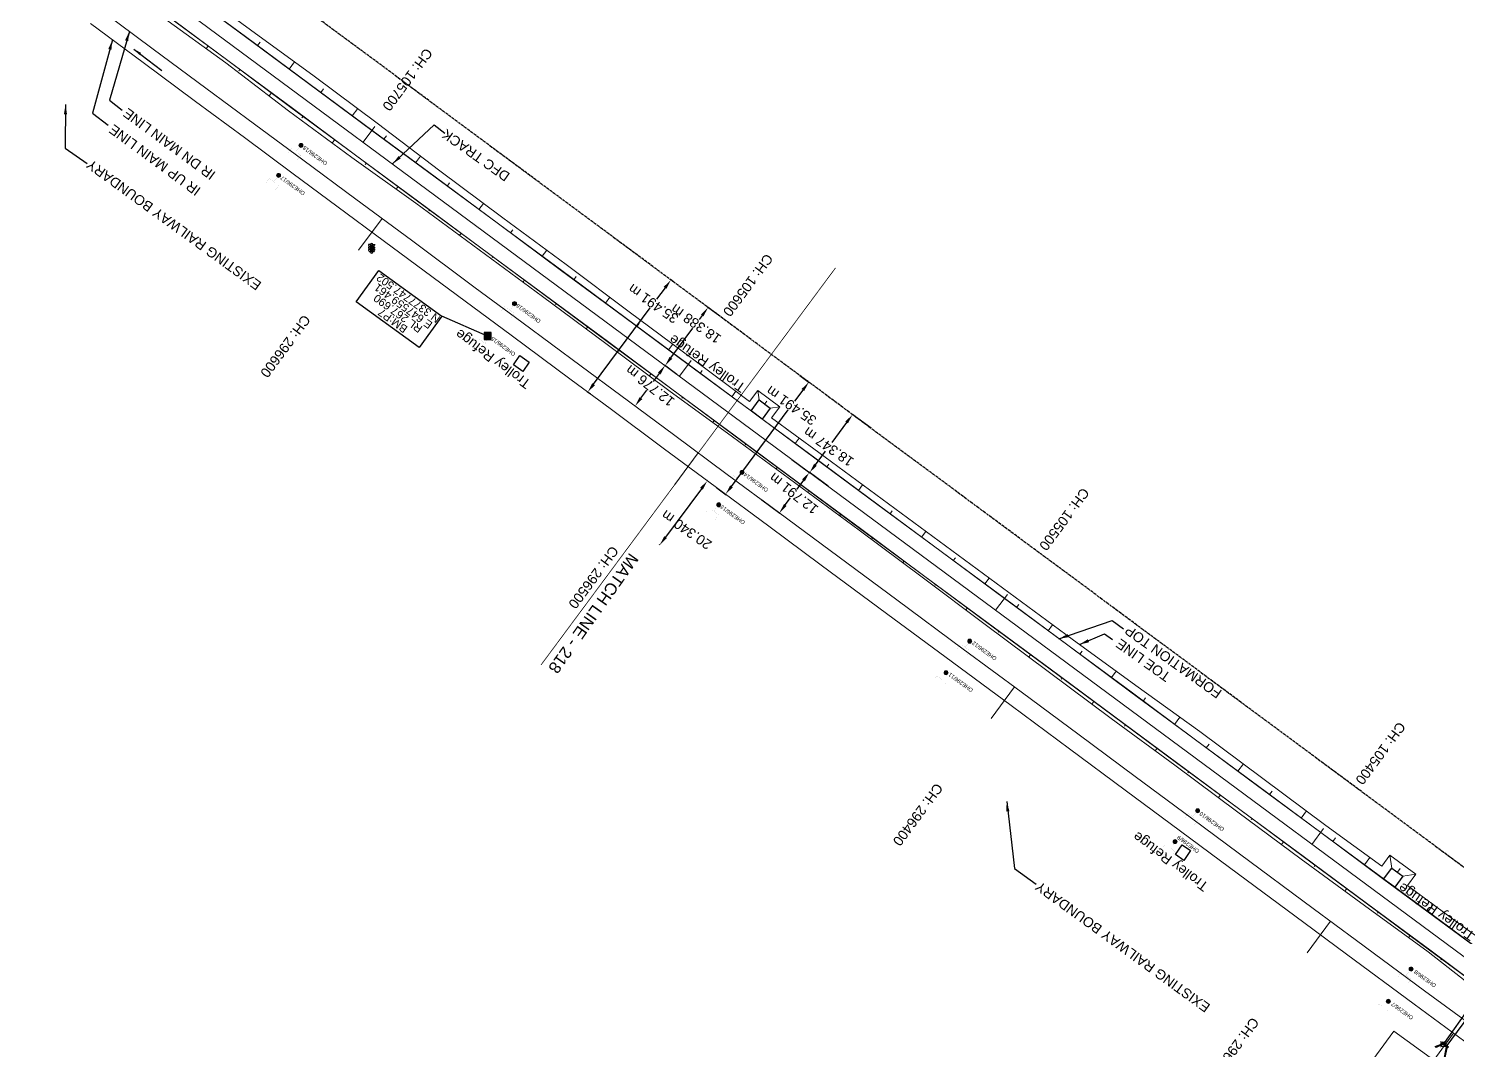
# Model space of a CAD drawing. Header units: metres. Extents: x 644418 to 1306172, y 3366650 to 6747308.
# Drawn here: x 647442.8 to 647805.7, y 3377566.2 to 3377825.7 of the extents above; entities that cross this region are included whole.
import ezdxf
from ezdxf.enums import TextEntityAlignment as Align

# ---------------------------------------------------------------- set-up
doc = ezdxf.new("R2010")
doc.units = ezdxf.units.M
doc.header["$MEASUREMENT"] = 0
doc.linetypes.add('CENTER', pattern=[2, 1.25, -0.25, 0.25, -0.25])
doc.linetypes.add('PHANTOM2', pattern=[1.25, 0.625, -0.125, 0.125, -0.125, 0.125, -0.125])
doc.layers.get('Defpoints').update_dxf_attribs({"lineweight": 0})
for name, color, linetype in [('Bench_Mark', 7, 'Continuous'), ('BRIDGE_PARAPET', 7, 'Continuous'), ('DFCC Boundary', 6, 'CENTER'), ('Dimension', 10, 'Continuous'), ('MATCH LINE', 7, 'Continuous'), ('PROPOSED DFCC FORMATION LINE', 187, 'Continuous'), ('PROPOSED FORMATION LINE - PLAN', 187, 'Continuous'), ('RETAINING_WALL', 142, 'Continuous'), ('SFL_SOFFIT_LVL', 251, 'Continuous'), ('SIGN_BOARD', 251, 'Continuous'), ('STYLEREMARK', 251, 'Continuous'), ('TBM_PILLAR', 251, 'Continuous'), ('TOPO_TEXT', 251, 'Continuous'), ('Trolley Refuse', 10, 'Continuous'), ('TROLLEY_STAND', 7, 'Continuous')]:
    doc.layers.add(name, color=color, linetype=linetype)
for name, color, linetype, lineweight in [('BOUNDARY DIMENTION', 10, 'Continuous', 0), ('BRIDGE DETAILS PLAN', 7, 'Continuous', 0), ('Existing Chainage', 7, 'Continuous', 0), ('Existing IR Track', 143, 'Continuous', 0), ('Existing Railway Boundary', 7, 'CENTER', 0), ('flow direction', 7, 'Continuous', 0), ('OHE MAST', 8, 'Continuous', 0), ('OHE MAST TEXT', 8, 'Continuous', 0), ('Proposed Chainage', 10, 'Continuous', 0), ('PROPOSED DFC TRACK', 1, 'Continuous', 0), ('PROPOSED DFCC TOE LINE', 239, 'Continuous', 0), ('PROPOSED DFCC TOE SLOPES', 239, 'Continuous', 0), ('PROPOSED DFCC TRACK', 1, 'Continuous', 0)]:
    doc.layers.add(name, color=color, linetype=linetype, lineweight=lineweight)
doc.styles.get("Standard").update_dxf_attribs({"font": 'arial.ttf'})
doc.styles.add('Style-Arial', font='arial.ttf')
doc.dimstyles.new('DIM', dxfattribs={"dimtxt": 2.5, "dimasz": 2.5, "dimexe": 0.18, "dimexo": 0.0625, "dimgap": 0.09, "dimtad": 0, "dimtih": 1, "dimtoh": 1, "dimdec": 3, "dimzin": 0, "dimdsep": 46, "dimtxsty": 'Standard', "dimcen": 0.09, "dimadec": 0, "dimazin": 0, "dimtfac": 1, "dimtdec": 3, "dimtofl": 0, "dimtmove": 0, "dimatfit": 3, "dimfxl": 1, "dimtolj": 1, "dimtzin": 0, "dimarcsym": 0})
doc.dimstyles.new('ISO-25', dxfattribs={"dimtxt": 2.5, "dimasz": 2.5, "dimexe": 1.25, "dimexo": 0.625, "dimtad": 1, "dimtxsty": 'Standard', "dimcen": 2.5, "dimadec": 0, "dimazin": 0, "dimtfac": 1, "dimtmove": 0, "dimatfit": 3, "dimfxl": 1, "dimarcsym": 0})

# ---------------------------------------------------------------- blocks, each defined once
blk = doc.blocks.new('TBM')
at = {"const_width": 0.042}
blk.add_lwpolyline([(0.84, -0.84), (-0.84, -0.84), (-0.84, 0.84), (0.84, 0.84)], close=True, dxfattribs=at)
blk.add_lwpolyline([(0.5, -0.5), (-0.5, -0.5), (-0.5, 0.5), (0.5, 0.5)], close=True)
blk = doc.blocks.new('SIG')
for color, points in [(1, [(-0.22, 0.42, 0.180295), (-0.01, 0.33, -0.00255), (0.01, 0.33, -0.00255), (0.02, 0.33, 0.180295), (0.23, 0.42, -0.002654), (0.25, 0.44, 0.184495), (0.33, 0.65, 1.000001), (-0.32, 0.65, 0.184495), (-0.24, 0.44, -0.002654)]), (2, [(0.23, -0.23, -0.002654), (0.25, -0.21, 0.184495), (0.33, 0.01, 1.000001), (-0.32, 0.01, 0.184495), (-0.24, -0.21, -0.002654), (-0.22, -0.23, 0.180295), (-0.01, -0.32, -0.00255), (0.01, -0.32, -0.00255), (0.02, -0.32, 0.180295)]), (3, [(0.23, -0.88, -0.002654), (0.25, -0.86, 0.184495), (0.33, -0.64, 1.000001), (-0.32, -0.64, 0.184495), (-0.24, -0.86, -0.002654), (-0.22, -0.88, 0.395599)])]:
    blk.add_hatch(color=color).paths.add_polyline_path(points)
for p, q in [((-0.31, 0.98), (-0.32, -0.9)), ((0.33, -0.9), (0.32, 0.98))]:
    blk.add_line(p, q)
for points in [[(-0.31, 0.98), (-0.81, 0.98, 0.198758), (-0.42, 0.41, 0.003814), (-0.31, 0.39, 0.003814)], [(-0.31, 0.33), (-0.81, 0.33, 0.198758), (-0.42, -0.23, 0.003727), (-0.32, -0.26, 0.003727)], [(0.32, 0.98), (0.82, 0.98, -0.198758), (0.44, 0.41, -0.003814), (0.32, 0.39, -0.003814)], [(0.32, 0.33), (0.82, 0.33, -0.198758), (0.44, -0.23, -0.003727), (0.33, -0.26, -0.003727)], [(-0.32, -0.32), (-0.81, -0.32, 0.198758), (-0.42, -0.88, 0.003639), (-0.32, -0.9)], [(0.33, -0.32), (0.82, -0.32, -0.198758), (0.44, -0.88, -0.003639), (0.33, -0.9)]]:
    blk.add_lwpolyline(points, format="xyb")
for centre, radius, start, end in [((0.01, 0.91), 0.324, 12.4049, 167.5951), ((0.01, 0.81), 0.357, 27.7578, 152.2422), ((0.01, -0.9), 0.324, 181.4572, 358.5428)]:
    blk.add_arc(centre, radius, start, end)
blk = doc.blocks.new('BM')
blk.add_hatch(color=256).paths.add_polyline_path([(-0.88, 0.88), (-0.88, -0.88), (0.88, -0.88), (0.88, 0.88)])
for p, q in [((0.88, 0.88), (-0.88, 0.88)), ((-0.88, 0.88), (-0.88, -0.88)), ((0.88, -0.88), (0.88, 0.88)), ((-0.88, -0.88), (0.88, -0.88))]:
    blk.add_line(p, q)
blk = doc.blocks.new('OHE MAST')
h = blk.add_hatch(color=256)
edge = h.paths.add_edge_path()
edge.add_arc((0, 0), 0.514, 0, 360)
at = {"const_width": 0.01, "flags": 128}
for points in [[(1.5, 3.5), (1.5, 2), (-1.5, 2), (-1.5, 3.5)], [(0, 2), (0, 0)]]:
    blk.add_lwpolyline(points, dxfattribs=at)
blk.add_circle((0, 0), 0.514)
blk = doc.blocks.new('*D1518')
at = {"layer": 'Defpoints', "color": 0, "transparency": 16777216}
for p in [(647636.72, 3377716.2), (647629.12, 3377705.91), (647633.64, 3377702.57)]:
    blk.add_point(p, dxfattribs=at)
at = {"layer": 'Dimension', "color": 0, "lineweight": -2, "transparency": 16777216}
for p, q in [((647636.77, 3377716.16), (647641.39, 3377712.75)), ((647639.76, 3377710.85), (647638.1, 3377708.6)), ((647629.17, 3377705.87), (647633.78, 3377702.46)), ((647635.13, 3377704.58), (647636.47, 3377706.4))]:
    blk.add_line(p, q, dxfattribs=at)
at = {"layer": 'Dimension', "color": 0, "transparency": 16777216}
for points in [[(647639.42, 3377711.09), (647640.09, 3377710.6), (647641.24, 3377712.86)], [(647634.79, 3377704.83), (647635.46, 3377704.33), (647633.64, 3377702.57)]]:
    blk.add_solid(points, dxfattribs=at)
at = {"layer": 'Dimension', "color": 0, "lineweight": 0, "transparency": 16777216, "insert": (647637.29, 3377707.5), "char_height": 2.5, "attachment_point": 5, "rotation": 142}
blk.add_mtext('\\A1;12.791 m', dxfattribs=at)
blk = doc.blocks.new('*D1519')
at = {"layer": 'Defpoints', "color": 0, "transparency": 16777216}
for p in [(647604.57, 3377740), (647596.96, 3377729.73), (647596.96, 3377729.73)]:
    blk.add_point(p, dxfattribs=at)
at = {"layer": 'Dimension', "color": 0, "lineweight": -2, "transparency": 16777216}
for p, q in [((647603.08, 3377737.99), (647601.58, 3377735.96)), ((647604.52, 3377740.03), (647604.42, 3377740.1)), ((647598.45, 3377731.74), (647599.95, 3377733.77)), ((647596.91, 3377729.77), (647596.81, 3377729.84))]:
    blk.add_line(p, q, dxfattribs=at)
at = {"layer": 'Dimension', "color": 0, "transparency": 16777216}
for points in [[(647602.74, 3377738.23), (647603.41, 3377737.74), (647604.57, 3377740)], [(647598.11, 3377731.99), (647598.78, 3377731.49), (647596.96, 3377729.73)]]:
    blk.add_solid(points, dxfattribs=at)
at = {"layer": 'Dimension', "color": 0, "lineweight": 0, "transparency": 16777216, "insert": (647600.76, 3377734.86), "char_height": 2.5, "attachment_point": 5, "rotation": 142}
blk.add_mtext('\\A1;12.776 m', dxfattribs=at)
blk = doc.blocks.new('*D1567')
at = {"layer": 'BOUNDARY DIMENTION', "color": 0, "lineweight": -2, "transparency": 16777216}
for p, q in [((647656.92, 3377724.07), (647652.07, 3377727.66)), ((647650.72, 3377725.54), (647646.96, 3377720.45)), ((647642.79, 3377714.81), (647645.33, 3377718.25)), ((647646.02, 3377709.32), (647641.16, 3377712.91))]:
    blk.add_line(p, q, dxfattribs=at)
at = {"layer": 'BOUNDARY DIMENTION', "color": 0, "transparency": 16777216}
for points in [[(647650.39, 3377725.79), (647651.06, 3377725.3), (647652.21, 3377727.55)], [(647642.46, 3377715.06), (647643.13, 3377714.56), (647641.3, 3377712.8)]]:
    blk.add_solid(points, dxfattribs=at)
at = {"layer": 'Defpoints', "color": 0, "transparency": 16777216}
for p in [(647652.21, 3377727.55), (647656.97, 3377724.03), (647646.07, 3377709.28)]:
    blk.add_point(p, dxfattribs=at)
at = {"layer": 'BOUNDARY DIMENTION', "color": 0, "transparency": 16777216, "insert": (647646.14, 3377719.35), "char_height": 2.5, "attachment_point": 5, "rotation": 145}
blk.add_mtext('\\A1;18.347 m', dxfattribs=at)
blk = doc.blocks.new('*D1601')
at = {"layer": 'Defpoints', "color": 0, "linetype": 'ByBlock', "ltscale": 0.5, "transparency": 16777216}
for p in [(647615.32, 3377710.73), (647603.21, 3377694.39), (647603.21, 3377694.39)]:
    blk.add_point(p, dxfattribs=at)
at = {"layer": 'Existing Railway Boundary', "color": 0, "linetype": 'ByBlock', "lineweight": -2, "ltscale": 0.5, "transparency": 16777216}
for p, q in [((647613.83, 3377708.72), (647604.69, 3377696.4)), ((647615.27, 3377710.77), (647615.17, 3377710.84)), ((647603.16, 3377694.43), (647603.06, 3377694.5))]:
    blk.add_line(p, q, dxfattribs=at)
at = {"layer": 'Existing Railway Boundary', "color": 0, "linetype": 'ByBlock', "ltscale": 0.5, "transparency": 16777216}
for points in [[(647613.5, 3377708.97), (647614.17, 3377708.48), (647615.32, 3377710.73)], [(647604.36, 3377696.65), (647605.03, 3377696.15), (647603.21, 3377694.39)]]:
    blk.add_solid(points, dxfattribs=at)
at = {"layer": 'Existing Railway Boundary', "color": 0, "linetype": 'ByBlock', "ltscale": 0.5, "transparency": 16777216, "insert": (647610.04, 3377698.27), "char_height": 2.5, "attachment_point": 5, "rotation": 145}
blk.add_mtext('\\A1;20.340 m', dxfattribs=at)
blk = doc.blocks.new('*D1792')
at = {"layer": 'BOUNDARY DIMENTION', "color": 0, "lineweight": -2, "transparency": 16777216}
for p, q in [((647614.01, 3377752.76), (647613.23, 3377751.7)), ((647618.5, 3377752.56), (647615.35, 3377754.88)), ((647606.06, 3377741.99), (647611.6, 3377749.5)), ((647607.58, 3377737.77), (647604.43, 3377740.09))]:
    blk.add_line(p, q, dxfattribs=at)
at = {"layer": 'BOUNDARY DIMENTION', "color": 0, "transparency": 16777216}
for points in [[(647613.68, 3377753.01), (647614.35, 3377752.52), (647615.5, 3377754.78)], [(647605.73, 3377742.24), (647606.4, 3377741.74), (647604.58, 3377739.98)]]:
    blk.add_solid(points, dxfattribs=at)
at = {"layer": 'Defpoints', "color": 0, "transparency": 16777216}
for p in [(647615.5, 3377754.78), (647618.55, 3377752.53), (647607.63, 3377737.73)]:
    blk.add_point(p, dxfattribs=at)
at = {"layer": 'BOUNDARY DIMENTION', "color": 0, "transparency": 16777216, "insert": (647612.42, 3377750.6), "char_height": 2.5, "attachment_point": 5, "rotation": 145}
blk.add_mtext('\\A1;18.388 m', dxfattribs=at)
blk = doc.blocks.new('*D1923')
at = {"layer": 'Defpoints', "color": 0, "linetype": 'Continuous', "ltscale": 0.5, "transparency": 16777216}
for p in [(647638.8, 3377737.51), (647641.09, 3377735.81), (647617.66, 3377709)]:
    blk.add_point(p, dxfattribs=at)
at = {"layer": 'DFCC Boundary', "color": 0, "linetype": 'Continuous', "lineweight": -2, "ltscale": 0.5, "transparency": 16777216}
for p, q in [((647638.85, 3377737.47), (647641.23, 3377735.7)), ((647639.6, 3377733.8), (647637.49, 3377730.95)), ((647621.44, 3377709.3), (647635.86, 3377728.75)), ((647617.71, 3377708.96), (647620.1, 3377707.19))]:
    blk.add_line(p, q, dxfattribs=at)
at = {"layer": 'DFCC Boundary', "color": 0, "linetype": 'Continuous', "ltscale": 0.5, "transparency": 16777216}
for points in [[(647639.27, 3377734.05), (647639.94, 3377733.55), (647641.09, 3377735.81)], [(647621.11, 3377709.55), (647621.78, 3377709.06), (647619.95, 3377707.3)]]:
    blk.add_solid(points, dxfattribs=at)
at = {"layer": 'DFCC Boundary', "color": 0, "linetype": 'Continuous', "ltscale": 0.5, "transparency": 16777216, "insert": (647636.67, 3377729.85), "char_height": 2.5, "attachment_point": 5, "rotation": 145}
blk.add_mtext('\\A1;35.491 m', dxfattribs=at)
blk = doc.blocks.new('*D1924')
at = {"layer": 'Defpoints', "color": 0, "linetype": 'Continuous', "ltscale": 0.5, "transparency": 16777216}
for p in [(647606.06, 3377761.78), (647606.78, 3377761.25), (647585.65, 3377732.73)]:
    blk.add_point(p, dxfattribs=at)
at = {"layer": 'DFCC Boundary', "color": 0, "linetype": 'Continuous', "lineweight": -2, "ltscale": 0.5, "transparency": 16777216}
for p, q in [((647604.57, 3377759.77), (647602.41, 3377756.85)), ((647606.73, 3377761.28), (647605.92, 3377761.89)), ((647586.42, 3377735.27), (647600.78, 3377754.65)), ((647585.6, 3377732.77), (647584.79, 3377733.37))]:
    blk.add_line(p, q, dxfattribs=at)
at = {"layer": 'DFCC Boundary', "color": 0, "linetype": 'Continuous', "ltscale": 0.5, "transparency": 16777216}
for points in [[(647604.24, 3377760.02), (647604.91, 3377759.52), (647606.06, 3377761.78)], [(647586.08, 3377735.52), (647586.75, 3377735.03), (647584.93, 3377733.27)]]:
    blk.add_solid(points, dxfattribs=at)
at = {"layer": 'DFCC Boundary', "color": 0, "linetype": 'Continuous', "ltscale": 0.5, "transparency": 16777216, "insert": (647601.59, 3377755.75), "char_height": 2.5, "attachment_point": 5, "rotation": 145}
blk.add_mtext('\\A1;35.491 m', dxfattribs=at)

msp = doc.modelspace()

# ---------------------------------------------------------------- linework, layer by layer
at = {"layer": 'BRIDGE DETAILS PLAN', "color": 7, "linetype": 'Continuous', "lineweight": 0, "flags": 128}
msp.add_lwpolyline([(647804.961, 3377570.3171), (647799.9223, 3377563.4399), (647789.7993, 3377570.8566), (647755.7365, 3377524.3648)], dxfattribs=at)
at = {"layer": 'BRIDGE_PARAPET', "linetype": 'Continuous'}
msp.add_polyline3d([(647803.461, 3377566.6, 268.016), (647801.993, 3377567.768, 268.029), (647802.178, 3377568.055, 268.025), (647803.646, 3377566.887, 268.025)], close=True, dxfattribs=at)
at = {"layer": 'DFCC Boundary', "ltscale": 0.5, "flags": 128}
msp.add_lwpolyline([(655695.597, 3371812.1897), (655640.8822, 3371912.823), (655580.0449, 3371996.7158), (655509.7792, 3372062.0857), (655426.9534, 3372113.9756), (655342.6069, 3372167.9462), (655257.8854, 3372221.2222), (655173.2688, 3372275.363), (655087.3459, 3372327.2788), (655002.8598, 3372380.6107), (654914.5097, 3372429.9473), (654741.1355, 3372529.4419), (654650.033, 3372576.4159), (654568.6995, 3372626.155), (654571.9877, 3372630.6369), (654391.4686, 3372756.327), (654377.1337, 3372736.8494), (654004.4289, 3373016.6995), (654007.7887, 3373020.6424), (653690.5739, 3373253.6486), (653690.5425, 3373253.6059), (653433.8132, 3373453.1485), (653440.7668, 3373462.5592), (653208.8394, 3373636.5534), (653216.1698, 3373646.5105), (653142.1983, 3373700.8896), (653053.6963, 3373771.1122), (652994.4341, 3373810.5255), (652929.3691, 3373859.5713), (652860.9168, 3373902.1103), (652749.6028, 3373984.4705), (652631.2396, 3374070.7175), (652636.2281, 3374078.1704), (652537.912, 3374145.7283), (652392.904, 3374241.2711), (652388.7719, 3374235.6812), (652308.569, 3374304.8076), (652315.9256, 3374314.7669), (652103.9815, 3374448.7876), (652083.1937, 3374464.1943), (652072.7494, 3374471.9329), (652052.3219, 3374487.0684), (652038.1897, 3374497.5387), (652024.0173, 3374508.0388), (652009.8347, 3374518.5254), (651995.6683, 3374529), (651981.7515, 3374539.2836), (651967.8828, 3374549.5317), (651954.6903, 3374559.2866), (651941.4997, 3374569.04), (651923.9377, 3374582.0168), (651906.3215, 3374595.0337), (651892.0868, 3374605.5547), (651877.7985, 3374616.1153), (651861.6288, 3374628.0564), (651845.5071, 3374639.9619), (651829.5757, 3374651.7544), (651824.7911, 3374655.296), (651813.6747, 3374663.5244), (651797.4592, 3374675.4968), (651792.6217, 3374679.0685), (651809.3453, 3374701.6999), (651798.0335, 3374710.0518), (651782.3495, 3374721.6444), (651766.6655, 3374733.2369), (651750.5163, 3374745.1875), (651734.3118, 3374757.179), (651717.3274, 3374769.6994), (651700.4625, 3374782.1317), (651684.6001, 3374793.8578), (651668.5938, 3374805.6902), (651652.6806, 3374817.4203), (651636.8173, 3374829.1137), (651620.9269, 3374840.8662), (651604.9647, 3374852.6718), (651588.7459, 3374864.6312), (651572.5882, 3374876.5455), (651556.6943, 3374888.2868), (651540.8409, 3374899.9983), (651524.5553, 3374912.0488), (651508.2568, 3374924.109), (651492.7938, 3374935.5157), (651477.3997, 3374946.8715), (651461.3291, 3374958.7436), (651445.2311, 3374970.6359), (651429.3555, 3374982.3615), (651413.4375, 3374994.1184), (651396.6322, 3375006.522), (651379.7761, 3375018.963), (651363.6644, 3375030.8565), (651352.7728, 3375038.8965), (651331.6522, 3375054.4784), (651315.7738, 3375066.1947), (651299.7306, 3375078.0412), (651283.6239, 3375089.9346), (651273.9044, 3375097.1057), (651264.2377, 3375104.2378), (651243.4187, 3375119.6324), (651222.5077, 3375135.095), (651201.5462, 3375150.5784), (651180.4926, 3375166.1298), (651161.7365, 3375179.9701), (651143.0969, 3375193.7244), (651126.6442, 3375205.9373), (651110.0563, 3375218.2505), (651088.7204, 3375233.9244), (651067.5473, 3375249.4788), (651049.4448, 3375262.8672), (651031.0656, 3375276.4601), (651013.3004, 3375289.5618), (650995.6557, 3375302.5748), (650975.556, 3375317.4171), (650955.4878, 3375332.2363), (650948.8014, 3375337.1771), (650951.4372, 3375340.7501), (650937.0874, 3375351.3535), (650916.0918, 3375366.8677), (650897.9224, 3375380.2929), (650879.805, 3375393.6796), (650866.8386, 3375403.2309), (650853.9116, 3375412.7532), (650835.5886, 3375426.289), (650817.2946, 3375439.8035), (650797.968, 3375454.1206), (650778.7222, 3375468.3781), (650760.7655, 3375481.6337), (650742.8011, 3375494.8949), (650723.0807, 3375509.4255), (650703.3693, 3375523.9495), (650688.6613, 3375534.8372), (650673.8463, 3375545.804), (650653.7938, 3375560.6295), (650633.6894, 3375575.4932), (650612.6421, 3375591.0542), (650592.0153, 3375606.3042), (650570.0328, 3375622.5591), (650548.5001, 3375638.4814), (650530.5234, 3375651.793), (650512.3606, 3375665.2423), (650494.7465, 3375678.2665), (650476.9008, 3375691.462), (650459.2976, 3375704.4721), (650441.3132, 3375717.7633), (650427.1261, 3375728.1319), (650413.8099, 3375737.864), (650402.677, 3375746.2697), (650389.8486, 3375755.6668), (650377.7322, 3375764.5425), (650360.7275, 3375777.1141), (650343.7744, 3375789.6482), (650325.0342, 3375803.5254), (650306.3109, 3375817.39), (650287.6225, 3375831.2124), (650268.717, 3375845.1957), (650250.337, 3375858.8009), (650231.8256, 3375872.5033), (650215.4559, 3375884.6355), (650199.261, 3375896.6381), (650189.9351, 3375903.5429), (650184.6476, 3375907.4517), (650170.3331, 3375918.0338), (650153.2211, 3375930.7288), (650135.9365, 3375943.5518), (650119.2313, 3375955.9159), (650102.3769, 3375968.3905), (650085.2738, 3375981.0461), (650068.2078, 3375993.6742), (650052.7787, 3376005.1011), (650037.4384, 3376016.4621), (650022.1728, 3376027.766), (650006.9632, 3376039.0283), (649974.7512, 3376062.8762), (649961.4537, 3376072.7117), (649948.2091, 3376082.508), (649944.476, 3376085.2722), (649918.728, 3376050.5341), (649909.4316, 3376057.4177), (649896.4092, 3376067.0604), (649893.7832, 3376069.0128), (649891.1645, 3376070.9437), (649888.4639, 3376072.9569), (649875.744, 3376082.3694), (649867.5551, 3376088.4016), (649853.4118, 3376098.8745), (649839.2513, 3376109.3603), (649829.0749, 3376116.9005), (649827.2194, 3376118.2675), (649818.0867, 3376125.0366), (649808.8566, 3376131.8779), (649793.2502, 3376143.4201), (649777.6288, 3376154.9733), (649763.6321, 3376165.3144), (649749.5741, 3376175.7007), (649733.9228, 3376187.2754), (649718.3343, 3376198.8036), (649705.3241, 3376208.4391), (649692.3703, 3376218.0327), (649678.0208, 3376228.6769), (649663.5747, 3376239.3366), (649646.4625, 3376252.0623), (649634.6272, 3376260.744), (649624.9192, 3376267.9946), (649615.0208, 3376275.3876), (649599.9831, 3376286.4834), (649588.9857, 3376294.598), (649590.032, 3376296.0132), (649586.1685, 3376298.8639), (649569.3593, 3376311.3207), (649552.641, 3376323.7102), (649537.2353, 3376335.0739), (649521.9792, 3376346.327), (649506.2408, 3376358.0035), (649490.3575, 3376369.7875), (649475.7578, 3376380.5673), (649461.1933, 3376391.3211), (649445.4753, 3376402.9572), (649429.8494, 3376414.5253), (649414.4906, 3376425.9209), (649378.3483, 3376452.6365), (649368.4603, 3376459.9984), (649352.6509, 3376471.6682), (649336.6992, 3376483.4434), (649322.3941, 3376494.1037), (649307.6557, 3376505.0862), (649290.8736, 3376517.4208), (649273.972, 3376529.8435), (649258.1992, 3376541.4854), (649242.2966, 3376553.2232), (649226.5432, 3376564.8634), (649210.8826, 3376576.435), (649195.2207, 3376588.0769), (649179.5326, 3376599.7383), (649164.9134, 3376610.5118), (649150.5177, 3376621.1205), (649135.415, 3376632.3287), (649120.2337, 3376643.5954), (649107.8929, 3376652.6743), (649095.5927, 3376661.7234), (649079.5687, 3376673.5769), (649063.4846, 3376685.4748), (649046.5651, 3376697.9756), (649029.6506, 3376710.4727), (649013.3465, 3376722.5351), (648996.9805, 3376734.6431), (648980.3936, 3376746.8979), (648963.6626, 3376759.259), (648946.7453, 3376771.7643), (648929.6945, 3376784.3682), (648913.5118, 3376796.3614), (648897.2206, 3376808.435), (648876.2496, 3376823.9678), (648855.1325, 3376839.6089), (648839.3985, 3376851.2044), (648823.6596, 3376862.8037), (648806.187, 3376875.7235), (648788.7814, 3376888.5937), (648772.4766, 3376900.6763), (648756.1277, 3376912.7915), (648748.6058, 3376918.3049), (648733.321, 3376929.6306), (648718.1841, 3376940.8501), (648694.1574, 3376958.9078), (648686.9154, 3376964.1595), (648685.9321, 3376964.8321), (648667.95, 3376978.2197), (648649.3198, 3376992.1471), (648633.5557, 3377003.8368), (648617.684, 3377015.6038), (648613.3865, 3377018.7718), (648613.1308, 3377018.4261), (648605.39, 3377024.1325), (648593.439, 3377032.9404), (648576.5994, 3377045.3816), (648559.8787, 3377057.7351), (648542.9247, 3377070.3132), (648525.9483, 3377082.908), (648511.3109, 3377093.7409), (648496.5572, 3377104.6599), (648477.562, 3377118.7172), (648458.5464, 3377132.7896), (648451.3349, 3377138.2101), (648435.5918, 3377149.862), (648422.1096, 3377159.9046), (648408.3664, 3377170.0637), (648394.6863, 3377180.1761), (648381.6588, 3377189.818), (648368.6059, 3377199.4787), (648354.1188, 3377210.196), (648339.6473, 3377220.9017), (648325.8166, 3377231.1386), (648311.9735, 3377241.3853), (648297.2469, 3377252.2824), (648283.6168, 3377262.3688), (648282.6002, 3377260.9951), (648281.5015, 3377261.8082), (648268.446, 3377271.4578), (648255.3849, 3377281.1115), (648243.3023, 3377290.0413), (648231.5826, 3377298.7116), (648230.1246, 3377299.843), (648216.137, 3377310.1827), (648202.3989, 3377320.3379), (648187.9045, 3377331.0225), (648173.4524, 3377341.7035), (648159.964, 3377351.7009), (648146.3755, 3377361.7726), (648132.3698, 3377372.1252), (648118.3132, 3377382.5155), (648104.5683, 3377392.6752), (648090.8453, 3377402.8186), (648079.0331, 3377411.5788), (648067.1746, 3377420.3734), (648052.1864, 3377431.461), (648037.1291, 3377442.5999), (648023.4384, 3377452.7367), (648009.6421, 3377462.9518), (647998.5681, 3377471.1475), (647977.6651, 3377486.6371), (647970.8013, 3377491.7424), (647954.3046, 3377504.0127), (647940.5645, 3377514.1537), (647927.1436, 3377524.0583), (647912.5029, 3377534.9198), (647897.7662, 3377545.8524), (647883.3488, 3377556.5286), (647868.9785, 3377567.1699), (647855.3948, 3377577.2425), (647841.7032, 3377587.3948), (647828.8284, 3377596.8277), (647815.9828, 3377606.2395), (647798.869, 3377618.9232), (647787.996, 3377626.9816), (647769.1212, 3377640.9619), (647756.6675, 3377650.183), (647742.624, 3377660.5991), (647728.5049, 3377671.0713), (647713.635, 3377682.0926), (647698.699, 3377693.1628), (647681.9918, 3377705.517), (647665.4025, 3377717.7839), (647652.0515, 3377727.6811), (647638.8028, 3377737.5025), (647625.2604, 3377747.546), (647611.724, 3377757.585), (647601.846, 3377764.9047), (647586.5632, 3377776.2354), (647574.9107, 3377784.8659), (647552.1318, 3377801.7377), (647544.5766, 3377807.3492), (647531.2096, 3377817.2774), (647518.7824, 3377826.4783), (647506.3678, 3377835.6698), (647493.0662, 3377845.5438), (647479.7149, 3377855.4547), (647466.3541, 3377865.3556), (647452.9886, 3377875.26), (647440.1702, 3377884.755), (647427.3392, 3377894.2595), (647421.9004, 3377898.2902), (647422.4016, 3377898.9655), (647413.1507, 3377905.8213), (647398.5546, 3377916.6386), (647385.2867, 3377926.4568), (647372.1159, 3377936.2032), (647357.4127, 3377947.1112), (647351.2811, 3377951.6601), (647330.0092, 3377967.4105), (647317.4471, 3377976.6964), (647304.414, 3377986.3606), (647291.335, 3377996.0589), (647278.7541, 3378005.3917), (647266.0777, 3378014.7954), (647252.9457, 3378024.4462), (647239.9839, 3378033.9719), (647225.7512, 3378044.5255), (647211.5179, 3378055.0796), (647196.511, 3378066.208), (647181.4966, 3378077.3419), (647167.7872, 3378087.5064), (647154.0498, 3378097.6917), (647140.7668, 3378107.5414), (647127.4862, 3378117.3893), (647113.2521, 3378127.9375), (647099.0375, 3378138.4713), (647085.0268, 3378148.8592), (647070.9977, 3378159.2608), (647056.5444, 3378169.9697), (647042.0873, 3378180.6814), (647027.5624, 3378191.4464), (647013.0728, 3378202.1851), (646999.864, 3378211.9684), (646986.6741, 3378221.7376), (646973.6148, 3378231.4185), (646960.4875, 3378241.1499), (646945.7953, 3378252.0414), (646931.0256, 3378262.9902), (646930.6274, 3378263.2852), (646951.9475, 3378292.0562)], dxfattribs=at)
at = {"layer": 'Existing Chainage', "color": 0, "linetype": 'Continuous', "lineweight": 13, "flags": 128}
for points in [[(647526.6973, 3377769.3305), (647532.6511, 3377777.3649)], [(647607.0474, 3377709.8035), (647613.0028, 3377717.8367)], [(647687.4205, 3377650.2932), (647693.3706, 3377658.3303)], [(647767.7546, 3377590.7512), (647773.7095, 3377598.7848)]]:
    msp.add_lwpolyline(points, dxfattribs=at)
at = {"layer": 'Existing IR Track', "flags": 128}
for points in [[(647461.1575, 3377830.3181), (647474.461, 3377820.4726), (647487.8625, 3377810.5546), (647500.2214, 3377801.3964), (647512.5122, 3377792.2885), (647525.9814, 3377782.3074), (647540.0992, 3377771.8456), (647556.354, 3377759.8015), (647568.1622, 3377751.0521), (647583.2845, 3377739.8576), (647593.3468, 3377732.4088), (647606.6992, 3377722.51), (647620.3907, 3377712.3597), (647633.5142, 3377702.6617), (647646.5186, 3377693.0517), (647663.4847, 3377680.4735), (647680.364, 3377667.9596), (647695.089, 3377657.0582), (647709.85, 3377646.13), (647724.0746, 3377635.5826), (647738.3901, 3377624.9676), (647750.591, 3377615.9228), (647769.3191, 3377602.0392), (647780.3199, 3377593.8849), (647797.5747, 3377581.0948), (647810.4498, 3377571.6899)], [(647458.5841, 3377826.9398), (647471.912, 3377817.0462), (647485.2314, 3377807.159), (647497.6638, 3377797.9543), (647510.0693, 3377788.7695), (647523.4146, 3377778.8575), (647530.9888, 3377773.2318), (647553.7867, 3377756.3459), (647565.4396, 3377747.7152), (647580.7085, 3377736.3947), (647590.594, 3377729.0695), (647604.1187, 3377719.0391), (647617.6612, 3377708.9956), (647630.9159, 3377699.1698), (647644.2839, 3377689.2599), (647660.8904, 3377676.9803), (647677.5817, 3377664.638), (647692.5016, 3377653.5796), (647707.3716, 3377642.5582), (647721.4811, 3377632.0932), (647735.5246, 3377621.6771), (647748.0016, 3377612.4387), (647766.8718, 3377598.4618), (647777.7365, 3377590.4095), (647794.9283, 3377577.668), (647807.8524, 3377568.1987)]]:
    msp.add_lwpolyline(points, dxfattribs=at)
at = {"layer": 'MATCH LINE', "linetype": 'PHANTOM2', "ltscale": 15, "const_width": 0.2}
msp.add_lwpolyline([(647647.8928, 3377764.8405), (647573.0397, 3377663.9104)], dxfattribs=at)
at = {"layer": 'Proposed Chainage', "lineweight": 0, "flags": 128}
for points in [[(647530.808, 3377800.8069), (647527.8334, 3377796.788)], [(647611.187, 3377741.3156), (647608.2124, 3377737.2967)], [(647691.566, 3377681.8243), (647688.5914, 3377677.8054)], [(647771.945, 3377622.333), (647768.9704, 3377618.3141)]]:
    msp.add_lwpolyline(points, dxfattribs=at)
at = {"layer": 'PROPOSED DFCC FORMATION LINE', "lineweight": 0, "flags": 128}
for points in [[(647819.4288, 3377585.6335), (647803.353, 3377597.5318), (647787.2772, 3377609.43), (647771.2014, 3377621.3283), (647755.1256, 3377633.2265), (647739.0498, 3377645.1248), (647722.974, 3377657.0231), (647706.8982, 3377668.9213), (647690.8224, 3377680.8196), (647674.7466, 3377692.7178), (647658.6708, 3377704.6161), (647642.595, 3377716.5144), (647626.5192, 3377728.4126), (647610.4434, 3377740.3109), (647594.3676, 3377752.2092), (647578.2918, 3377764.1074), (647562.216, 3377776.0057), (647546.1402, 3377787.9039), (647530.0644, 3377799.8022), (647513.9886, 3377811.7005), (647497.9128, 3377823.5987), (647481.837, 3377835.497)], [(647481.8667, 3377835.5372), (647497.9425, 3377823.6389), (647514.0183, 3377811.7407), (647530.0941, 3377799.8424), (647546.1699, 3377787.9441), (647562.2457, 3377776.0459), (647578.3215, 3377764.1476), (647594.3973, 3377752.2493), (647610.4731, 3377740.3511), (647626.5489, 3377728.4528), (647642.6247, 3377716.5546), (647658.7005, 3377704.6563), (647674.7763, 3377692.758), (647690.8521, 3377680.8598), (647706.9279, 3377668.9615), (647723.0037, 3377657.0633), (647739.0795, 3377645.165), (647755.1553, 3377633.2667), (647771.2311, 3377621.3685), (647787.3069, 3377609.4702), (647803.3827, 3377597.5719), (647819.4585, 3377585.6737)], [(647814.9372, 3377579.5649), (647798.8614, 3377591.4631), (647782.7856, 3377603.3614), (647766.7098, 3377615.2597), (647750.634, 3377627.1579), (647734.5582, 3377639.0562), (647718.4824, 3377650.9544), (647702.4066, 3377662.8527), (647686.3308, 3377674.751), (647670.255, 3377686.6492), (647654.1792, 3377698.5475), (647638.1034, 3377710.4458), (647622.0276, 3377722.344), (647605.9518, 3377734.2423), (647589.876, 3377746.1405), (647573.8002, 3377758.0388), (647557.7244, 3377769.9371), (647541.6486, 3377781.8353), (647525.5728, 3377793.7336), (647509.497, 3377805.6319), (647493.4212, 3377817.5301), (647477.3454, 3377829.4284)], [(647814.9669, 3377579.6051), (647798.8911, 3377591.5033), (647782.8153, 3377603.4016), (647766.7395, 3377615.2999), (647750.6637, 3377627.1981), (647734.5879, 3377639.0964), (647718.5121, 3377650.9946), (647702.4363, 3377662.8929), (647686.3605, 3377674.7912), (647670.2847, 3377686.6894), (647654.2089, 3377698.5877), (647638.1331, 3377710.4859), (647622.0573, 3377722.3842), (647605.9815, 3377734.2825), (647589.9057, 3377746.1807), (647573.8299, 3377758.079), (647557.7541, 3377769.9773), (647541.6783, 3377781.8755), (647525.6025, 3377793.7738), (647509.5267, 3377805.672), (647493.4509, 3377817.5703), (647477.3751, 3377829.4686)]]:
    msp.add_lwpolyline(points, dxfattribs=at)
at = {"layer": 'PROPOSED DFCC TOE LINE', "lineweight": 0, "flags": 128}
for points in [[(647471.5078, 3377845.8285), (647483.1122, 3377837.2199), (647499.2304, 3377825.3791), (647515.369, 3377813.5656), (647531.4273, 3377801.6437), (647547.3235, 3377789.5027), (647563.3482, 3377777.5354), (647579.4784, 3377765.7107), (647595.4543, 3377753.6775), (647611.511, 3377741.7533), (647626.0753, 3377730.8759)], [(647811.7858, 3377580.6037), (647798.5325, 3377591.0188), (647782.3249, 3377602.7389), (647766.2105, 3377614.5851), (647750.1719, 3377626.5336), (647734.0989, 3377638.4356), (647717.9847, 3377650.282), (647701.9557, 3377662.2436), (647685.9272, 3377674.2057), (647669.9235, 3377686.2014), (647653.8989, 3377698.1689), (647637.8222, 3377710.0659), (647621.7115, 3377721.917), (647605.5636, 3377733.7179), (647589.5029, 3377745.6365), (647573.4393, 3377757.5513), (647557.3597, 3377769.4444), (647541.229, 3377781.2685), (647524.9439, 3377792.8839), (647508.8803, 3377804.7986), (647492.9897, 3377816.9472), (647476.7481, 3377828.6214)], [(647626.0753, 3377730.8759), (647628.1528, 3377733.6828), (647633.7118, 3377729.5684), (647631.6316, 3377726.7579)], [(647628.5095, 3377731.2939), (647628.1528, 3377733.6828)], [(647631.3228, 3377729.2117), (647633.7118, 3377729.5684)], [(647631.6316, 3377726.7579), (647643.6189, 3377717.8979), (647659.7449, 3377706.0673), (647675.8193, 3377694.1672), (647691.9234, 3377682.3072), (647708.0309, 3377670.4518), (647724.1846, 3377658.6587), (647740.4459, 3377647.0111), (647756.5017, 3377635.0858), (647772.5273, 3377623.1197), (647786.6965, 3377612.7598)], [(647786.6965, 3377612.7598), (647788.7801, 3377615.5749), (647795.3445, 3377610.7164), (647793.2574, 3377607.8966)], [(647789.2675, 3377612.3112), (647788.7801, 3377615.5749)], [(647792.0808, 3377610.229), (647795.3445, 3377610.7164)], [(647793.2574, 3377607.8966), (647804.7064, 3377599.3604), (647817.686, 3377589.9764)]]:
    msp.add_lwpolyline(points, dxfattribs=at)
at = {"layer": 'PROPOSED DFCC TOE SLOPES', "linetype": 'Continuous', "lineweight": 0, "flags": 128}
for points in [[(647488.4835, 3377821.2469), (647487.9711, 3377820.5545)], [(647500.9833, 3377821.3261), (647501.6481, 3377822.2244)], [(647509.0212, 3377815.377), (647510.3822, 3377817.216)], [(647496.5214, 3377815.2977), (647496.2731, 3377814.9623)], [(647517.0591, 3377809.4279), (647517.7476, 3377810.3582)], [(647504.5593, 3377809.3486), (647503.9701, 3377808.5525)], [(647512.5972, 3377803.3995), (647512.2728, 3377802.9612)], [(647525.097, 3377803.4788), (647526.4653, 3377805.3276)], [(647520.6351, 3377797.4503), (647519.9802, 3377796.5655)], [(647533.1349, 3377797.5296), (647533.7992, 3377798.4272)], [(647528.673, 3377791.5012), (647528.3637, 3377791.0833)], [(647541.1728, 3377791.5805), (647542.4116, 3377793.2543)], [(647536.7109, 3377785.5521), (647536.1969, 3377784.8576)], [(647549.2107, 3377785.6314), (647549.7974, 3377786.4242)], [(647557.2486, 3377779.6822), (647558.3966, 3377781.2333)], [(647544.7488, 3377779.6029), (647544.5294, 3377779.3065)], [(647552.7867, 3377773.6538), (647552.3754, 3377773.098)], [(647565.2865, 3377773.7331), (647565.8578, 3377774.505)], [(647560.8246, 3377767.7047), (647560.6278, 3377767.4387)], [(647573.3244, 3377767.784), (647574.4942, 3377769.3645)], [(647581.3623, 3377761.8348), (647581.946, 3377762.6236)], [(647568.8625, 3377761.7555), (647568.4708, 3377761.2262)], [(647576.9004, 3377755.8064), (647576.7039, 3377755.541)], [(647589.4002, 3377755.8857), (647590.5178, 3377757.3957)], [(647584.9383, 3377749.8573), (647584.5393, 3377749.3181)], [(647597.4381, 3377749.9366), (647597.9796, 3377750.6683)], [(647605.476, 3377743.9874), (647606.5495, 3377745.4379)], [(647592.9762, 3377743.9081), (647592.7734, 3377743.6341)], [(647601.0141, 3377737.959), (647600.6009, 3377737.4007)], [(647613.5139, 3377738.0383), (647614.0427, 3377738.7529)], [(647621.5518, 3377732.0892), (647622.5838, 3377733.4836)], [(647609.052, 3377732.0099), (647608.85, 3377731.7369)], [(647629.9162, 3377730.2528), (647630.425, 3377730.9402)], [(647617.0899, 3377726.0608), (647616.7218, 3377725.5634)], [(647625.1278, 3377720.1116), (647624.9582, 3377719.8825)], [(647637.6276, 3377720.1909), (647638.6491, 3377721.5711)], [(647633.1657, 3377714.1625), (647632.844, 3377713.7279)], [(647645.6655, 3377714.2418), (647646.1822, 3377714.94)], [(647641.2036, 3377708.2134), (647641.0483, 3377708.0035)], [(647653.7034, 3377708.2927), (647654.762, 3377709.7229)], [(647649.2415, 3377702.2642), (647648.9313, 3377701.845)], [(647661.7413, 3377702.3435), (647662.2782, 3377703.069)], [(647669.7792, 3377696.3944), (647670.8523, 3377697.8443)], [(647657.2794, 3377696.3151), (647657.1195, 3377696.0991)], [(647665.3173, 3377690.366), (647664.9719, 3377689.8993)], [(647677.8171, 3377690.4453), (647678.3561, 3377691.1736)], [(647673.3552, 3377684.4168), (647673.1677, 3377684.1635)], [(647685.855, 3377684.4961), (647686.9472, 3377685.9719)], [(647693.8929, 3377678.547), (647694.4464, 3377679.2949)], [(647681.3931, 3377678.4677), (647680.9821, 3377677.9123)], [(647689.431, 3377672.5186), (647689.2098, 3377672.2198)], [(647701.9308, 3377672.5979), (647703.0537, 3377674.1151)], [(647697.4689, 3377666.5694), (647697.003, 3377665.9399)], [(647709.9687, 3377666.6487), (647710.5425, 3377667.424)], [(647718.0066, 3377660.6996), (647719.1931, 3377662.3028)], [(647705.5068, 3377660.6203), (647705.2621, 3377660.2896)], [(647713.5447, 3377654.6712), (647713.0318, 3377653.9781)], [(647726.0445, 3377654.7505), (647726.6675, 3377655.5922)], [(647734.0824, 3377648.8013), (647735.4211, 3377650.6102)], [(647721.5826, 3377648.7221), (647721.3226, 3377648.3707)], [(647729.6205, 3377642.7729), (647729.1196, 3377642.0961)], [(647742.1203, 3377642.8522), (647742.8164, 3377643.7928)], [(647737.6584, 3377636.8238), (647737.4136, 3377636.4931)], [(647750.1582, 3377636.9031), (647751.5405, 3377638.7707)], [(647758.1961, 3377630.954), (647758.8793, 3377631.8771)], [(647745.6963, 3377630.8747), (647745.2053, 3377630.2113)], [(647753.7342, 3377624.9255), (647753.4847, 3377624.5885)], [(647766.234, 3377625.0048), (647767.5754, 3377626.8172)], [(647761.7721, 3377618.9764), (647761.2546, 3377618.2771)], [(647774.2719, 3377619.0557), (647774.9414, 3377619.9604)], [(647782.3098, 3377613.1066), (647783.6836, 3377614.9627)], [(647769.81, 3377613.0273), (647769.5492, 3377612.6749)], [(647790.6742, 3377611.2701), (647791.3678, 3377612.2073)], [(647777.8479, 3377607.0781), (647777.3455, 3377606.3994)], [(647798.3856, 3377601.2083), (647799.7519, 3377603.0544)], [(647785.8858, 3377601.129), (647785.6532, 3377600.8147)], [(647793.9237, 3377595.1799), (647793.5244, 3377594.6403)], [(647801.9616, 3377589.2307), (647801.7495, 3377588.9441)]]:
    msp.add_lwpolyline(points, dxfattribs=at)
at = {"layer": 'PROPOSED DFCC TRACK', "color": 12, "flags": 128}
msp.add_lwpolyline([(652051.8841, 3374457.8117), (651483.1316, 3374869.9633), (651480.0951, 3374872.1638), (651477.0587, 3374874.3645), (651474.0227, 3374876.5656), (651470.9871, 3374878.7673), (651467.952, 3374880.9698), (651464.9177, 3374883.1733), (651461.8843, 3374885.3781), (651458.8519, 3374887.5843, -0.00144677), (651426.1699, 3374911.5196), (651423.1515, 3374913.7448), (651420.1341, 3374915.9715), (651417.1177, 3374918.1993), (651414.1019, 3374920.4282), (651411.0868, 3374922.6578), (651408.0721, 3374924.8881), (651405.0578, 3374927.1188), (651402.0435, 3374929.3497), (646816.8315, 3378323.0253)], format="xyb", dxfattribs=at)
at = {"layer": 'RETAINING_WALL', "linetype": 'Continuous'}
for points in [[(647800.528, 3377566.667, 266.942), (647800.293, 3377566.921, 267.185), (647802.026, 3377567.64, 267.79), (647802.22, 3377567.501, 267.766)], [(647802.611, 3377564.186, 266.773), (647802.858, 3377564.11, 266.875), (647803.359, 3377566.613, 267.776), (647803.07, 3377566.843, 267.776)]]:
    msp.add_polyline3d(points, close=True, dxfattribs=at)
at = {"layer": 'SFL_SOFFIT_LVL', "linetype": 'Continuous'}
for points in [[(647802.303, 3377567.39, 266.098), (647809.5097, 3377577.5311, 266.077)], [(647810.425, 3377576.928, 266.091), (647802.982, 3377566.842, 266.109)]]:
    msp.add_polyline3d(points, dxfattribs=at)
at = {"layer": 'STYLEREMARK'}
msp.add_line((647559.461, 3377747.502), (647547.8328, 3377752.543, 300.9151), dxfattribs=at)
at = {"layer": 'STYLEREMARK', "linetype": 'Continuous', "elevation": 300.9151}
msp.add_lwpolyline([(647526.05, 3377756.2292), (647531.8017, 3377764.1638), (647547.8328, 3377752.543), (647542.0811, 3377744.6084)], close=True, dxfattribs=at)
at = {"layer": 'Trolley Refuse'}
for points in [[(647629.2406, 3377726.3984), (647626.4273, 3377728.4806), (647628.5095, 3377731.2939), (647631.3228, 3377729.2117)], [(647789.9986, 3377607.4158), (647787.1853, 3377609.498), (647789.2675, 3377612.3112), (647792.0808, 3377610.229)]]:
    msp.add_lwpolyline(points, close=True, dxfattribs=at)
at = {"layer": 'TROLLEY_STAND', "linetype": 'Continuous'}
for points in [[(647566.063, 3377740.191, 268.042), (647567.687, 3377742.558, 268.156), (647570.046, 3377740.897, 268.088), (647568.4207, 3377738.5281, 268.088)], [(647736.415, 3377614.255, 268.405), (647734.267, 3377615.705, 268.374), (647735.956, 3377618.189, 268.389), (647738.1042, 3377616.7389, 268.389)]]:
    msp.add_polyline3d(points, close=True, dxfattribs=at)

# ---------------------------------------------------------------- block references
at = {"layer": 'Bench_Mark'}
msp.add_blockref('BM', (647559.461, 3377747.502, 267.879), dxfattribs=at)
at = {"layer": 'OHE MAST', "color": 2, "rotation": 143.3908318566117}
for p in [(647512.023, 3377795.975), (647506.344, 3377788.343), (647566.317, 3377755.744), (647559.889, 3377747.354), (647624.136, 3377712.869), (647618.231, 3377704.622), (647681.998, 3377669.967), (647675.979, 3377661.926), (647739.908, 3377626.851), (647734.187, 3377619.016), (647794.177, 3377586.622), (647788.379, 3377578.426)]:
    msp.add_blockref('OHE MAST', p, dxfattribs=at)
at = {"layer": 'SIGN_BOARD', "linetype": 'Continuous'}
msp.add_blockref('SIG', (647529.998, 3377769.801, 267.935), dxfattribs=at)
at = {"layer": 'TBM_PILLAR', "linetype": 'Continuous'}
msp.add_blockref('TBM', (647802.395, 3377567.468, 268.061), dxfattribs=at)

# ---------------------------------------------------------------- texts
at = {"layer": 'Existing Chainage', "color": 0, "linetype": 'Continuous', "lineweight": 0, "char_height": 2.5, "attachment_point": 6, "line_spacing_factor": 0.6, "style": 'Style-Arial'}
for s, insert, rotation in [('CH: 296600', (647502.5473, 3377737.4408), 233.460251), ('CH: 296500', (647580.8494, 3377678.6922), 233.448463), ('CH: 296400', (647663.2849, 3377618.3926), 233.486087), ('CH: 296300', (647743.6003, 3377558.8648), 233.452484)]:
    msp.add_mtext(s, dxfattribs=dict(at, insert=insert, rotation=rotation))
at = {"layer": 'Existing IR Track', "color": 7, "lineweight": 0}
for s, rotation, p in [('IR DN MAIN LINE', 143.586435, (647467.3386, 3377804.6076)), ('IR UP MAIN LINE', 143.589871, (647463.7337, 3377800.4576))]:
    msp.add_text(s, height=2.5, rotation=rotation, dxfattribs=at).set_placement(p, align=Align.MIDDLE_RIGHT)
at = {"layer": 'Existing Railway Boundary', "linetype": 'Continuous', "ltscale": 5}
for rotation, p in [(144.039854, (647502.2223, 3377760.9928)), (144, (647743.3445, 3377577.4435))]:
    msp.add_text('EXISTING RAILWAY BOUNDARY', height=2.5, rotation=rotation, dxfattribs=at).set_placement(p)
at = {"layer": 'MATCH LINE', "linetype": 'Continuous'}
msp.add_text('MATCH LINE - 218', height=3, rotation=234.693137, dxfattribs=at).set_placement((647595.5896, 3377692.6015))
at = {"layer": 'OHE MAST TEXT'}
for s, p in [('OHE296/18', (647515.6167, 3377793.3796)), ('OHE296/17', (647509.9377, 3377785.7476)), ('OHE296/16', (647569.8515, 3377753.2633)), ('OHE296/15', (647563.4235, 3377744.8733)), ('OHE296/14', (647627.6693, 3377710.3334)), ('OHE296/13', (647621.7643, 3377702.0864)), ('OHE296/12', (647685.7237, 3377667.5005)), ('OHE296/11', (647679.7047, 3377659.4595)), ('OHE296/10', (647743.5204, 3377624.1245)), ('OHE296/9', (647737.5028, 3377618.3308)), ('OHE296/8', (647797.7028, 3377584.1758)), ('OHE296/7', (647791.9048, 3377575.9798))]:
    msp.add_text(s, height=1, rotation=144, dxfattribs=at).set_placement(p, align=Align.MIDDLE_CENTER)
at = {"layer": 'Proposed Chainage', "lineweight": 0, "char_height": 2.5, "attachment_point": 6, "rotation": 233.493563, "line_spacing_factor": 0.6, "style": 'Style-Arial'}
for s, insert in [('CH: 105700', (647533.581, 3377805.2111)), ('CH: 105600', (647620.1107, 3377752.9558)), ('CH: 105500', (647700.4897, 3377693.4645)), ('CH: 105400', (647780.8687, 3377633.9732))]:
    msp.add_mtext(s, dxfattribs=dict(at, insert=insert))
at = {"layer": 'PROPOSED DFC TRACK', "color": 10, "linetype": 'Continuous', "lineweight": -3, "ltscale": 5, "style": 'Style-Arial'}
msp.add_text('DFC TRACK', height=2.5, rotation=144.727092, dxfattribs=at).set_placement((647549.0629, 3377800.2404), align=Align.RIGHT)
at = {"layer": 'PROPOSED DFCC TOE LINE', "lineweight": 0}
msp.add_text('TOE LINE', height=2.5, rotation=144.610866, dxfattribs=at).set_placement((647720.3213, 3377670.7387), align=Align.RIGHT)
at = {"layer": 'PROPOSED FORMATION LINE - PLAN', "lineweight": 0}
msp.add_text('FORMATION TOP', height=2.5, rotation=144.610866, dxfattribs=at).set_placement((647722.5811, 3377674.1353), align=Align.RIGHT)
at = {"layer": 'STYLEREMARK'}
for s, p in [('N 3377747.502', (647539.3181, 3377757.1114)), ('E 647559.461', (647538.0428, 3377755.1115)), ('RL 267.690', (647536.6817, 3377753.2401)), ('BM:P7', (647535.3635, 3377751.4115))]:
    msp.add_text(s, height=2, rotation=144.061864, dxfattribs=at).set_placement(p, align=Align.MIDDLE_CENTER)
at = {"layer": 'TOPO_TEXT'}
for p in [(647570.6801, 3377735.9283), (647742.8884, 3377608.1863)]:
    msp.add_text('Trolley Refuge', height=2.5, rotation=143.499627, dxfattribs=at).set_placement(p)
at = {"layer": 'Trolley Refuse', "style": 'Style-Arial'}
for p in [(647625.2888, 3377735.0375), (647810.6181, 3377595.6886)]:
    msp.add_text('Trolley Refuge', height=2.5, rotation=145, dxfattribs=at).set_placement(p)

# ---------------------------------------------------------------- dimensions: what is measured, and where the dimension line sits
at = {"layer": 'BOUNDARY DIMENTION'}
for base, p1, p2, angle, picture, middle in [((647615.498, 3377754.7751), (647607.6262, 3377737.7306), (647618.5454, 3377752.526), 53.572199, '*D1792', (647612.4165, 3377750.5998)), ((647652.2099, 3377727.5536), (647646.0681, 3377709.2784), (647656.974, 3377724.032), 53.528034, '*D1567', (647646.1434, 3377719.3468))]:
    dim = msp.add_linear_dim(base=base, p1=p1, p2=p2, angle=angle, dimstyle='DIM', override={"dimpost": ' m'}, dxfattribs=at)
    dim.commit()
    dim.dimension.update_dxf_attribs({"geometry": picture, "text_midpoint": middle, "dimtype": 129, "text_rotation": 145})
at = {"layer": 'DFCC Boundary', "linetype": 'Continuous', "ltscale": 0.5}
for base, p1, p2, angle, picture, middle in [((647606.0611, 3377761.7812), (647585.6512, 3377732.7321), (647606.7813, 3377761.2476), 53.461422, '*D1924', (647601.5934, 3377755.7519)), ((647641.0899, 3377735.807), (647617.6612, 3377708.9956), (647638.7968, 3377737.5069), 53.450139, '*D1923', (647636.6747, 3377729.851))]:
    dim = msp.add_linear_dim(base=base, p1=p1, p2=p2, angle=angle, dimstyle='DIM', override={"dimpost": ' m', "dimtmove": 2}, dxfattribs=at)
    dim.commit()
    dim.dimension.update_dxf_attribs({"geometry": picture, "text_midpoint": middle, "dimtype": 129, "text_rotation": 145})
at = {"layer": 'Dimension', "color": 10, "lineweight": 0}
dim = msp.add_aligned_dim(p1=(647604.5666, 3377739.9951), p2=(647596.9578, 3377729.7318), distance=0, dimstyle='DIM', override={"dimpost": ' m'}, dxfattribs=at)
dim.commit()
dim.dimension.update_dxf_attribs({"geometry": '*D1519', "text_midpoint": (647600.7622, 3377734.8634), "text_rotation": 142})
dim = msp.add_linear_dim(base=(647633.6399, 3377702.5688), p1=(647636.7182, 3377716.1986), p2=(647629.1164, 3377705.9116), angle=233.53634, dimstyle='DIM', override={"dimpost": ' m'}, dxfattribs=at)
dim.commit()
dim.dimension.update_dxf_attribs({"geometry": '*D1518', "text_midpoint": (647637.2853, 3377707.5018), "dimtype": 129, "text_rotation": 142})
at = {"layer": 'Existing Railway Boundary', "linetype": 'ByBlock', "ltscale": 0.5}
dim = msp.add_linear_dim(base=(647603.2059, 3377694.3928), p1=(647615.3193, 3377710.7324), p2=(647603.2059, 3377694.3928), angle=233.448747, dimstyle='DIM', override={"dimpost": ' m', "dimtmove": 2}, dxfattribs=at)
dim.commit()
dim.dimension.update_dxf_attribs({"geometry": '*D1601', "text_midpoint": (647610.0382, 3377698.2673), "dimtype": 129, "text_rotation": 145})

# ---------------------------------------------------------------- leaders
at = {"layer": 'Existing IR Track', "color": 7, "lineweight": 0}
for points in [[(647468.4294, 3377824.9665), (647463.3519, 3377807.4784), (647466.5778, 3377804.9244)], [(647464.1202, 3377822.7641), (647459.0562, 3377804.1506), (647463.0753, 3377801.1112)]]:
    msp.add_leader(points, dimstyle='ISO-25', override={"dimtxt": 0.5, "dimtad": 0}, dxfattribs=at)
at = {"layer": 'Existing Railway Boundary', "linetype": 'Continuous', "ltscale": 5}
for points in [[(647452.2115, 3377806.332), (647452.1483, 3377795.2948), (647457.695, 3377791.3935)], [(647691.3913, 3377629.1874), (647693.3727, 3377612.146), (647698.9193, 3377608.2447)]]:
    msp.add_leader(points, dimstyle='ISO-25', override={"dimtxt": 0.5, "dimtad": 0}, dxfattribs=at)
at = {"layer": 'flow direction', "lineweight": 0}
msp.add_leader([(647469.6097, 3377820.4517), (647476.6699, 3377815.0142)], dimstyle='ISO-25', override={"dimtxt": 0.5, "dimasz": 2, "dimtad": 0}, dxfattribs=at)
at = {"layer": 'PROPOSED DFC TRACK', "color": 10, "linetype": 'Continuous', "lineweight": -3, "ltscale": 5}
msp.add_leader([(647535.3079, 3377791.2559), (647545.859, 3377801.2004), (647548.5992, 3377799.1143)], dimstyle='ISO-25', override={"dimtxt": 3, "dimasz": 2.5, "dimgap": 0.625, "dimtad": 0, "dimdec": 3, "dimzin": 2, "dimtdec": 3}, dxfattribs=at)
at = {"layer": 'PROPOSED DFCC TOE LINE', "lineweight": 0}
msp.add_leader([(647709.8739, 3377669.1063), (647716.2824, 3377671.7999), (647718.2912, 3377670.3666)], dimstyle='ISO-25', override={"dimtxt": 3, "dimasz": 2.5, "dimgap": 0.625, "dimtad": 0, "dimdec": 3, "dimzin": 2, "dimtdec": 3}, dxfattribs=at)
at = {"layer": 'PROPOSED FORMATION LINE - PLAN', "lineweight": 0}
msp.add_leader([(647704.6633, 3377670.5754), (647718.236, 3377675.1861), (647721.1192, 3377673.112)], dimstyle='ISO-25', override={"dimtxt": 3, "dimasz": 2.5, "dimgap": 0.625, "dimtad": 0, "dimdec": 3, "dimzin": 2, "dimtdec": 3}, dxfattribs=at)

doc.saveas('drawing.dxf')
